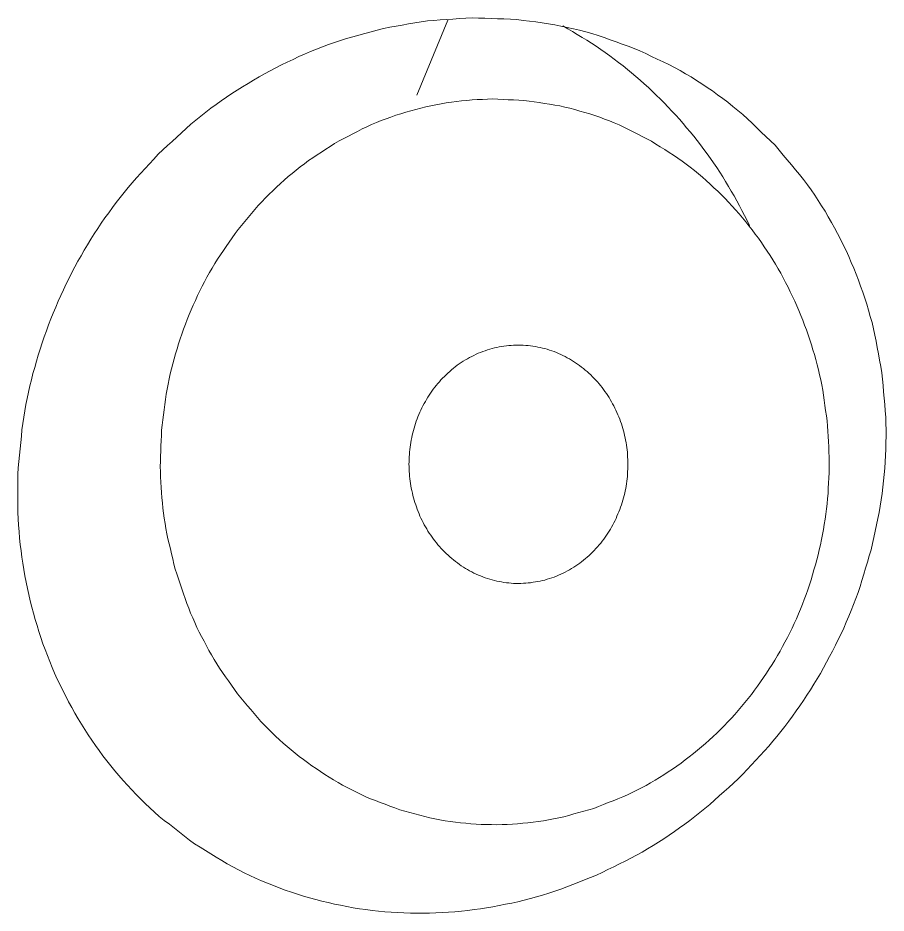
# Model space of a CAD drawing. Extents: x -5208 to -4788, y -2139 to -1842.
# Drawn here: x -4973.36 to -4969.679, y -2073.392 to -2069.593 of the extents above; entities that cross this region are included whole.
import ezdxf

# ---------------------------------------------------------------- set-up
doc = ezdxf.new("R2010")
doc.units = 0
doc.header["$LTSCALE"] = 7
doc.layers.add('Trimetric', color=7, linetype='CONTINUOUS')

msp = doc.modelspace()

# ---------------------------------------------------------------- linework, layer by layer
at = {"layer": 'Trimetric', "color": 0, "linetype": 'Continuous', "lineweight": 18}
for points in [[(-4971.6233, -2069.6054), (-4971.5963, -2069.6036), (-4971.5693, -2069.6017), (-4971.5423, -2069.5999), (-4971.5153, -2069.598), (-4971.4883, -2069.5962), (-4971.4613, -2069.5943), (-4971.4342, -2069.5932), (-4971.4072, -2069.594), (-4971.3801, -2069.5949), (-4971.3531, -2069.5958), (-4971.326, -2069.5967), (-4971.2989, -2069.5975), (-4971.2719, -2069.5984), (-4971.2449, -2069.6005), (-4971.218, -2069.6035), (-4971.1911, -2069.6064), (-4971.1642, -2069.6097), (-4971.1375, -2069.614), (-4971.1107, -2069.6183), (-4971.084, -2069.6227), (-4971.0575, -2069.6279), (-4971.031, -2069.6334), (-4971.0046, -2069.6395), (-4970.9783, -2069.6459), (-4970.9521, -2069.6527), (-4970.926, -2069.66), (-4970.9001, -2069.6678), (-4970.8746, -2069.6769), (-4970.8491, -2069.686), (-4970.8236, -2069.695), (-4970.7981, -2069.7041), (-4970.7726, -2069.7132), (-4970.7471, -2069.7223), (-4970.7222, -2069.733), (-4970.6978, -2069.7447), (-4970.6734, -2069.7564), (-4970.649, -2069.7681), (-4970.6246, -2069.7798), (-4970.6002, -2069.7915), (-4970.5758, -2069.8033), (-4970.5522, -2069.8165), (-4970.5287, -2069.83), (-4970.5055, -2069.8439), (-4970.4825, -2069.8583), (-4970.4596, -2069.8728), (-4970.4372, -2069.8879), (-4970.4149, -2069.9033), (-4970.3931, -2069.9193), (-4970.3713, -2069.9354), (-4970.3494, -2069.9514), (-4970.3285, -2069.9685), (-4970.3075, -2069.9857), (-4970.2866, -2070.0028), (-4970.2666, -2070.0211), (-4970.2471, -2070.0398), (-4970.2276, -2070.0586), (-4970.2081, -2070.0774), (-4970.1886, -2070.0961), (-4970.169, -2070.1149), (-4970.1496, -2070.1338), (-4970.1322, -2070.1545), (-4970.1148, -2070.1752), (-4970.0974, -2070.1959), (-4970.08, -2070.2167), (-4970.0626, -2070.2374), (-4970.0451, -2070.2581), (-4970.0283, -2070.2793), (-4970.0123, -2070.3011), (-4969.9967, -2070.3233), (-4969.9813, -2070.3455), (-4969.9664, -2070.3682), (-4969.9518, -2070.3909), (-4969.9375, -2070.4139), (-4969.9239, -2070.4373), (-4969.9106, -2070.4609), (-4969.8972, -2070.4845), (-4969.8843, -2070.5083), (-4969.8722, -2070.5325), (-4969.8602, -2070.5567), (-4969.8481, -2070.5809), (-4969.8372, -2070.6058), (-4969.8264, -2070.6306), (-4969.8156, -2070.6554), (-4969.8056, -2070.6805), (-4969.7961, -2070.7059), (-4969.7866, -2070.7312), (-4969.7773, -2070.7567), (-4969.7688, -2070.7824), (-4969.7606, -2070.8082), (-4969.7527, -2070.8341), (-4969.7454, -2070.8601), (-4969.7383, -2070.8863), (-4969.7317, -2070.9125), (-4969.7259, -2070.939), (-4969.721, -2070.9656), (-4969.7161, -2070.9922), (-4969.7112, -2071.0188), (-4969.7063, -2071.0455), (-4969.7014, -2071.0721), (-4969.6965, -2071.0987), (-4969.6934, -2071.1256), (-4969.6912, -2071.1526), (-4969.6889, -2071.1795), (-4969.6866, -2071.2065), (-4969.6844, -2071.2335), (-4969.6821, -2071.2605), (-4969.6799, -2071.2875), (-4969.6791, -2071.3145), (-4969.6786, -2071.3416), (-4969.6786, -2071.3687), (-4969.679, -2071.3957), (-4969.6797, -2071.4228), (-4969.6808, -2071.4498), (-4969.6822, -2071.4769), (-4969.6845, -2071.5039), (-4969.6868, -2071.5308), (-4969.6891, -2071.5578), (-4969.6921, -2071.5847), (-4969.6957, -2071.6115), (-4969.6993, -2071.6384), (-4969.7031, -2071.6652), (-4969.7086, -2071.6917), (-4969.714, -2071.7182), (-4969.7195, -2071.7447), (-4969.7249, -2071.7713), (-4969.7304, -2071.7978), (-4969.7358, -2071.8243), (-4969.7419, -2071.8507), (-4969.7498, -2071.8766), (-4969.7576, -2071.9025), (-4969.7655, -2071.9284), (-4969.7734, -2071.9543), (-4969.7813, -2071.9802), (-4969.7891, -2072.0061), (-4969.7975, -2072.0318), (-4969.8068, -2072.0572), (-4969.8165, -2072.0825), (-4969.8264, -2072.1077), (-4969.8368, -2072.1327), (-4969.8473, -2072.1577), (-4969.8583, -2072.1824), (-4969.8697, -2072.207), (-4969.8815, -2072.2313), (-4969.8934, -2072.2557), (-4969.9053, -2072.28), (-4969.9181, -2072.3038), (-4969.931, -2072.3276), (-4969.944, -2072.3514), (-4969.9574, -2072.3749), (-4969.9714, -2072.3981), (-4969.9853, -2072.4213), (-4969.9993, -2072.4445), (-4970.0143, -2072.467), (-4970.0293, -2072.4895), (-4970.0443, -2072.5121), (-4970.0597, -2072.5344), (-4970.0755, -2072.5564), (-4970.0916, -2072.5781), (-4970.1078, -2072.5998), (-4970.1245, -2072.6211), (-4970.1414, -2072.6423), (-4970.1586, -2072.6632), (-4970.1764, -2072.6836), (-4970.1947, -2072.7035), (-4970.213, -2072.7234), (-4970.2313, -2072.7434), (-4970.2497, -2072.7633), (-4970.268, -2072.7832), (-4970.2863, -2072.8031), (-4970.3056, -2072.8221), (-4970.3256, -2072.8403), (-4970.3457, -2072.8585), (-4970.3657, -2072.8767), (-4970.3858, -2072.8949), (-4970.4058, -2072.9131), (-4970.4258, -2072.9314), (-4970.4466, -2072.9487), (-4970.4679, -2072.9655), (-4970.4891, -2072.9823), (-4970.5105, -2072.9989), (-4970.5324, -2073.0147), (-4970.5544, -2073.0306), (-4970.5764, -2073.0464), (-4970.5987, -2073.0616), (-4970.6212, -2073.0767), (-4970.644, -2073.0913), (-4970.667, -2073.1057), (-4970.6901, -2073.1197), (-4970.7135, -2073.1334), (-4970.737, -2073.1468), (-4970.7611, -2073.1592), (-4970.7853, -2073.1713), (-4970.8095, -2073.1834), (-4970.8337, -2073.1954), (-4970.858, -2073.2075), (-4970.8822, -2073.2196), (-4970.9064, -2073.2317), (-4970.9317, -2073.2415), (-4970.9569, -2073.2512), (-4970.9822, -2073.261), (-4971.0074, -2073.2707), (-4971.0327, -2073.2805), (-4971.058, -2073.2902), (-4971.0833, -2073.2996), (-4971.1091, -2073.3079), (-4971.135, -2073.3158), (-4971.161, -2073.3234), (-4971.1871, -2073.3306), (-4971.2133, -2073.3374), (-4971.2396, -2073.3438), (-4971.266, -2073.3496), (-4971.2926, -2073.3549), (-4971.3191, -2073.3603), (-4971.3457, -2073.3656), (-4971.3725, -2073.3696), (-4971.3992, -2073.3736), (-4971.426, -2073.3776), (-4971.4529, -2073.3807), (-4971.4798, -2073.3834), (-4971.5068, -2073.3861), (-4971.5338, -2073.3883), (-4971.5608, -2073.3896), (-4971.5878, -2073.3909), (-4971.6149, -2073.3922), (-4971.642, -2073.3921), (-4971.669, -2073.392), (-4971.6961, -2073.392), (-4971.7232, -2073.3909), (-4971.7502, -2073.3895), (-4971.7772, -2073.388), (-4971.8042, -2073.3863), (-4971.8312, -2073.3837), (-4971.8581, -2073.3808), (-4971.885, -2073.3774), (-4971.9118, -2073.3735), (-4971.9385, -2073.3693), (-4971.9652, -2073.3646), (-4971.9917, -2073.3592), (-4972.0182, -2073.3536), (-4972.0446, -2073.3479), (-4972.071, -2073.3416), (-4972.0971, -2073.3345), (-4972.1232, -2073.3274), (-4972.1493, -2073.3201), (-4972.175, -2073.3117), (-4972.2007, -2073.3032), (-4972.2265, -2073.2948), (-4972.2518, -2073.2852), (-4972.277, -2073.2754), (-4972.3022, -2073.2656), (-4972.3272, -2073.2552), (-4972.3521, -2073.2444), (-4972.3766, -2073.2329), (-4972.401, -2073.2212), (-4972.4252, -2073.2091), (-4972.4492, -2073.1965), (-4972.473, -2073.1837), (-4972.496, -2073.1694), (-4972.519, -2073.155), (-4972.5419, -2073.1407), (-4972.5649, -2073.1263), (-4972.5878, -2073.112), (-4972.6108, -2073.0976), (-4972.633, -2073.0822), (-4972.6543, -2073.0654), (-4972.6756, -2073.0487), (-4972.6968, -2073.032), (-4972.7181, -2073.0153), (-4972.7394, -2072.9985), (-4972.7607, -2072.9818), (-4972.7807, -2072.9635), (-4972.8006, -2072.9452), (-4972.8205, -2072.9268), (-4972.8397, -2072.9078), (-4972.8586, -2072.8884), (-4972.8775, -2072.869), (-4972.8962, -2072.8494), (-4972.9143, -2072.8293), (-4972.932, -2072.8088), (-4972.9496, -2072.7882), (-4972.9666, -2072.7672), (-4972.9834, -2072.7459), (-4972.9999, -2072.7245), (-4973.0157, -2072.7025), (-4973.0314, -2072.6804), (-4973.047, -2072.6583), (-4973.0621, -2072.6358), (-4973.0766, -2072.613), (-4973.091, -2072.5901), (-4973.1054, -2072.5671), (-4973.1186, -2072.5435), (-4973.1319, -2072.5199), (-4973.1452, -2072.4963), (-4973.1575, -2072.4722), (-4973.1695, -2072.448), (-4973.1816, -2072.4237), (-4973.1932, -2072.3993), (-4973.2044, -2072.3746), (-4973.215, -2072.3497), (-4973.2255, -2072.3247), (-4973.2353, -2072.2995), (-4973.245, -2072.2742), (-4973.2542, -2072.2488), (-4973.2628, -2072.2231), (-4973.271, -2072.1973), (-4973.2793, -2072.1715), (-4973.2872, -2072.1456), (-4973.2942, -2072.1195), (-4973.3012, -2072.0933), (-4973.3082, -2072.0672), (-4973.314, -2072.0407), (-4973.3197, -2072.0143), (-4973.3254, -2071.9878), (-4973.3304, -2071.9612), (-4973.3349, -2071.9345), (-4973.3393, -2071.9078), (-4973.3436, -2071.8811), (-4973.3471, -2071.8542), (-4973.3503, -2071.8273), (-4973.3531, -2071.8004), (-4973.3555, -2071.7734), (-4973.3576, -2071.7464), (-4973.3592, -2071.7194), (-4973.3602, -2071.6924), (-4973.3602, -2071.6653), (-4973.3601, -2071.6382), (-4973.36, -2071.6111), (-4973.36, -2071.5841), (-4973.3599, -2071.557), (-4973.3599, -2071.5299), (-4973.3587, -2071.5029), (-4973.3561, -2071.476), (-4973.3535, -2071.449), (-4973.3509, -2071.4221), (-4973.3483, -2071.3951), (-4973.3457, -2071.3682), (-4973.3432, -2071.3412), (-4973.3395, -2071.3144), (-4973.3351, -2071.2877), (-4973.3307, -2071.261), (-4973.3261, -2071.2343), (-4973.3204, -2071.2078), (-4973.3148, -2071.1813), (-4973.3091, -2071.1549), (-4973.3029, -2071.1285), (-4973.2963, -2071.1023), (-4973.2892, -2071.0761), (-4973.2819, -2071.0501), (-4973.2741, -2071.0241), (-4973.2661, -2070.9983), (-4973.2578, -2070.9725), (-4973.2488, -2070.947), (-4973.2395, -2070.9215), (-4973.2303, -2070.8961), (-4973.2208, -2070.8707), (-4973.2104, -2070.8457), (-4973.2, -2070.8207), (-4973.1896, -2070.7957), (-4973.1784, -2070.7711), (-4973.1669, -2070.7466), (-4973.1554, -2070.7221), (-4973.1436, -2070.6977), (-4973.131, -2070.6738), (-4973.1183, -2070.6498), (-4973.1057, -2070.6259), (-4973.0925, -2070.6023), (-4973.079, -2070.5788), (-4973.0651, -2070.5556), (-4973.0509, -2070.5325), (-4973.0365, -2070.5096), (-4973.0217, -2070.4869), (-4973.0067, -2070.4644), (-4972.9911, -2070.4423), (-4972.9753, -2070.4203), (-4972.9595, -2070.3982), (-4972.9434, -2070.3765), (-4972.9267, -2070.3552), (-4972.9099, -2070.334), (-4972.8931, -2070.3127), (-4972.8752, -2070.2924), (-4972.857, -2070.2724), (-4972.8388, -2070.2523), (-4972.8207, -2070.2322), (-4972.8025, -2070.2122), (-4972.7843, -2070.1921), (-4972.7661, -2070.172), (-4972.7463, -2070.1536), (-4972.7264, -2070.1353), (-4972.7064, -2070.117), (-4972.6865, -2070.0987), (-4972.6665, -2070.0804), (-4972.6466, -2070.0621), (-4972.6266, -2070.0438), (-4972.6056, -2070.0267), (-4972.5846, -2070.0097), (-4972.5632, -2069.9931), (-4972.5416, -2069.9767), (-4972.5198, -2069.9606), (-4972.4978, -2069.9449), (-4972.4756, -2069.9294), (-4972.4529, -2069.9146), (-4972.4303, -2069.8998), (-4972.4076, -2069.885), (-4972.3845, -2069.8709), (-4972.3612, -2069.8571), (-4972.3378, -2069.8434), (-4972.3144, -2069.83), (-4972.2904, -2069.8173), (-4972.2664, -2069.8047), (-4972.2425, -2069.7921), (-4972.2181, -2069.7804), (-4972.1935, -2069.769), (-4972.169, -2069.7575), (-4972.1443, -2069.7464), (-4972.1194, -2069.7358), (-4972.0943, -2069.7257), (-4972.0691, -2069.7157), (-4972.0437, -2069.7064), (-4972.0182, -2069.6972), (-4971.9926, -2069.6885), (-4971.9667, -2069.6807), (-4971.9406, -2069.6735), (-4971.9145, -2069.6663), (-4971.8884, -2069.6592), (-4971.8623, -2069.652), (-4971.8362, -2069.6449), (-4971.81, -2069.6377), (-4971.7835, -2069.6326), (-4971.7568, -2069.6281), (-4971.7301, -2069.6236), (-4971.7034, -2069.619), (-4971.6767, -2069.6145), (-4971.65, -2069.61)], [(-4971.3466, -2069.9373), (-4971.3246, -2069.9384), (-4971.3026, -2069.9394), (-4971.2806, -2069.9404), (-4971.2586, -2069.9414), (-4971.2366, -2069.9424), (-4971.2145, -2069.9435), (-4971.1927, -2069.946), (-4971.1709, -2069.9494), (-4971.1491, -2069.9527), (-4971.1274, -2069.9561), (-4971.1056, -2069.9594), (-4971.0838, -2069.9628), (-4971.0622, -2069.9667), (-4971.0407, -2069.9718), (-4971.0193, -2069.9768), (-4970.9979, -2069.9821), (-4970.9768, -2069.9883), (-4970.9556, -2069.9945), (-4970.9345, -2070.0007), (-4970.9136, -2070.0077), (-4970.8928, -2070.0149), (-4970.8721, -2070.0225), (-4970.8515, -2070.0304), (-4970.8311, -2070.0386), (-4970.8108, -2070.0473), (-4970.7909, -2070.0567), (-4970.7713, -2070.0666), (-4970.7516, -2070.0765), (-4970.7319, -2070.0865), (-4970.7123, -2070.0964), (-4970.6926, -2070.1063), (-4970.6732, -2070.1167), (-4970.6546, -2070.1285), (-4970.6361, -2070.1404), (-4970.6175, -2070.1523), (-4970.599, -2070.1642), (-4970.5804, -2070.1761), (-4970.5619, -2070.188), (-4970.5439, -2070.2008), (-4970.5262, -2070.2138), (-4970.5088, -2070.2273), (-4970.4915, -2070.241), (-4970.4744, -2070.2549), (-4970.4576, -2070.2692), (-4970.441, -2070.2836), (-4970.4249, -2070.2986), (-4970.4087, -2070.3136), (-4970.3925, -2070.3285), (-4970.377, -2070.3442), (-4970.3616, -2070.3599), (-4970.3462, -2070.3757), (-4970.3313, -2070.3919), (-4970.3167, -2070.4083), (-4970.302, -2070.4248), (-4970.2877, -2070.4415), (-4970.2739, -2070.4587), (-4970.2601, -2070.4758), (-4970.2463, -2070.493), (-4970.2333, -2070.5108), (-4970.2203, -2070.5286), (-4970.2074, -2070.5464), (-4970.195, -2070.5647), (-4970.1829, -2070.5831), (-4970.1708, -2070.6015), (-4970.1589, -2070.6201), (-4970.1475, -2070.6389), (-4970.1364, -2070.6579), (-4970.1254, -2070.677), (-4970.1149, -2070.6963), (-4970.1045, -2070.7158), (-4970.0944, -2070.7354), (-4970.0848, -2070.7552), (-4970.0754, -2070.7751), (-4970.066, -2070.795), (-4970.0569, -2070.8151), (-4970.0484, -2070.8354), (-4970.04, -2070.8558), (-4970.0315, -2070.8761), (-4970.0239, -2070.8968), (-4970.0164, -2070.9175), (-4970.0089, -2070.9382), (-4970.0019, -2070.9591), (-4969.9954, -2070.9801), (-4969.9888, -2071.0012), (-4969.9824, -2071.0222), (-4969.9765, -2071.0435), (-4969.9709, -2071.0648), (-4969.9656, -2071.0862), (-4969.9606, -2071.1076), (-4969.9558, -2071.1291), (-4969.9514, -2071.1507), (-4969.9474, -2071.1724), (-4969.9443, -2071.1942), (-4969.9412, -2071.216), (-4969.9381, -2071.2378), (-4969.935, -2071.2596), (-4969.9319, -2071.2814), (-4969.9288, -2071.3032), (-4969.9265, -2071.3251), (-4969.9254, -2071.3471), (-4969.9243, -2071.3691), (-4969.9231, -2071.3911), (-4969.922, -2071.4131), (-4969.9209, -2071.4351), (-4969.9198, -2071.4571), (-4969.9195, -2071.4791), (-4969.9199, -2071.5012), (-4969.9203, -2071.5232), (-4969.9208, -2071.5452), (-4969.9221, -2071.5672), (-4969.9235, -2071.5892), (-4969.9249, -2071.6112), (-4969.9268, -2071.6331), (-4969.9289, -2071.6551), (-4969.9315, -2071.6769), (-4969.9342, -2071.6988), (-4969.9373, -2071.7206), (-4969.9407, -2071.7424), (-4969.9443, -2071.7641), (-4969.9485, -2071.7857), (-4969.9529, -2071.8073), (-4969.9572, -2071.8289), (-4969.962, -2071.8504), (-4969.9673, -2071.8718), (-4969.9726, -2071.8932), (-4969.978, -2071.9146), (-4969.9843, -2071.9357), (-4969.9906, -2071.9568), (-4969.9968, -2071.9779), (-4970.0037, -2071.9988), (-4970.011, -2072.0196), (-4970.0182, -2072.0404), (-4970.0256, -2072.0612), (-4970.0336, -2072.0817), (-4970.0418, -2072.1021), (-4970.0502, -2072.1225), (-4970.0591, -2072.1427), (-4970.068, -2072.1628), (-4970.0774, -2072.1827), (-4970.0871, -2072.2025), (-4970.0972, -2072.2221), (-4970.1073, -2072.2417), (-4970.1174, -2072.2613), (-4970.1284, -2072.2803), (-4970.1394, -2072.2994), (-4970.1504, -2072.3185), (-4970.162, -2072.3372), (-4970.1739, -2072.3558), (-4970.1858, -2072.3743), (-4970.198, -2072.3927), (-4970.2107, -2072.4106), (-4970.2235, -2072.4286), (-4970.2363, -2072.4465), (-4970.2499, -2072.4639), (-4970.2635, -2072.4812), (-4970.2771, -2072.4985), (-4970.2912, -2072.5154), (-4970.3057, -2072.5321), (-4970.3201, -2072.5487), (-4970.3348, -2072.5651), (-4970.35, -2072.581), (-4970.3653, -2072.5969), (-4970.3805, -2072.6128), (-4970.3965, -2072.6279), (-4970.4125, -2072.6431), (-4970.4285, -2072.6582), (-4970.4451, -2072.6727), (-4970.4618, -2072.6871), (-4970.4785, -2072.7014), (-4970.4956, -2072.7153), (-4970.5131, -2072.7288), (-4970.5305, -2072.7423), (-4970.5481, -2072.7555), (-4970.5661, -2072.7681), (-4970.5842, -2072.7807), (-4970.6023, -2072.7933), (-4970.621, -2072.805), (-4970.6397, -2072.8166), (-4970.6584, -2072.8283), (-4970.6774, -2072.8394), (-4970.6966, -2072.8502), (-4970.716, -2072.8606), (-4970.7355, -2072.8708), (-4970.7552, -2072.8807), (-4970.7751, -2072.8902), (-4970.7952, -2072.8991), (-4970.8157, -2072.9072), (-4970.8362, -2072.9153), (-4970.8567, -2072.9235), (-4970.8772, -2072.9316), (-4970.8976, -2072.9397), (-4970.9181, -2072.9478), (-4970.9393, -2072.9537), (-4970.9606, -2072.9596), (-4970.9818, -2072.9656), (-4971.003, -2072.9715), (-4971.0242, -2072.9774), (-4971.0454, -2072.9834), (-4971.0669, -2072.9884), (-4971.0884, -2072.9928), (-4971.1101, -2072.9968), (-4971.1318, -2073.0005), (-4971.1536, -2073.0039), (-4971.1755, -2073.0067), (-4971.1973, -2073.0092), (-4971.2193, -2073.0111), (-4971.2412, -2073.0131), (-4971.2632, -2073.0148), (-4971.2852, -2073.0156), (-4971.3072, -2073.0163), (-4971.3292, -2073.017), (-4971.3513, -2073.0166), (-4971.3733, -2073.0162), (-4971.3953, -2073.0158), (-4971.4173, -2073.0144), (-4971.4393, -2073.0128), (-4971.4612, -2073.0111), (-4971.4832, -2073.009), (-4971.505, -2073.0065), (-4971.5269, -2073.0034), (-4971.5486, -2073), (-4971.5704, -2072.9964), (-4971.592, -2072.9922), (-4971.6135, -2072.9876), (-4971.6348, -2072.982), (-4971.6561, -2072.9763), (-4971.6774, -2072.9707), (-4971.6987, -2072.965), (-4971.72, -2072.9594), (-4971.7413, -2072.9538), (-4971.7619, -2072.946), (-4971.7825, -2072.9382), (-4971.8031, -2072.9303), (-4971.8237, -2072.9225), (-4971.8443, -2072.9146), (-4971.8648, -2072.9068), (-4971.8851, -2072.8982), (-4971.9052, -2072.889), (-4971.9249, -2072.8794), (-4971.9446, -2072.8695), (-4971.9642, -2072.8593), (-4971.9835, -2072.8487), (-4972.0027, -2072.8379), (-4972.0215, -2072.8265), (-4972.0404, -2072.8151), (-4972.0592, -2072.8037), (-4972.0775, -2072.7914), (-4972.0957, -2072.779), (-4972.114, -2072.7667), (-4972.1317, -2072.7537), (-4972.1493, -2072.7404), (-4972.1669, -2072.7271), (-4972.1842, -2072.7135), (-4972.2011, -2072.6993), (-4972.218, -2072.6852), (-4972.2348, -2072.6709), (-4972.2511, -2072.6562), (-4972.2673, -2072.6412), (-4972.2832, -2072.626), (-4972.2989, -2072.6105), (-4972.3144, -2072.5948), (-4972.3296, -2072.5789), (-4972.3442, -2072.5624), (-4972.3584, -2072.5456), (-4972.3726, -2072.5288), (-4972.3869, -2072.5119), (-4972.4011, -2072.4951), (-4972.4153, -2072.4783), (-4972.4295, -2072.4615), (-4972.4421, -2072.4434), (-4972.4546, -2072.4253), (-4972.4671, -2072.4071), (-4972.4797, -2072.389), (-4972.4922, -2072.3709), (-4972.5047, -2072.3528), (-4972.5168, -2072.3344), (-4972.528, -2072.3154), (-4972.5392, -2072.2964), (-4972.5504, -2072.2775), (-4972.5607, -2072.258), (-4972.571, -2072.2385), (-4972.5813, -2072.219), (-4972.5912, -2072.1994), (-4972.6008, -2072.1795), (-4972.61, -2072.1595), (-4972.619, -2072.1394), (-4972.6277, -2072.1191), (-4972.6361, -2072.0988), (-4972.6443, -2072.0783), (-4972.6515, -2072.0575), (-4972.6585, -2072.0366), (-4972.6655, -2072.0158), (-4972.6725, -2071.9949), (-4972.6795, -2071.974), (-4972.6865, -2071.9531), (-4972.6935, -2071.9322), (-4972.6985, -2071.9108), (-4972.7036, -2071.8893), (-4972.7087, -2071.8679), (-4972.7137, -2071.8464), (-4972.7188, -2071.825), (-4972.7238, -2071.8035), (-4972.7286, -2071.782), (-4972.7325, -2071.7604), (-4972.736, -2071.7386), (-4972.7394, -2071.7168), (-4972.7423, -2071.695), (-4972.7451, -2071.6732), (-4972.7475, -2071.6513), (-4972.7496, -2071.6293), (-4972.7512, -2071.6074), (-4972.7528, -2071.5854), (-4972.7544, -2071.5634), (-4972.7551, -2071.5414), (-4972.7557, -2071.5194), (-4972.7563, -2071.4974), (-4972.7561, -2071.4753), (-4972.7553, -2071.4533), (-4972.7544, -2071.4313), (-4972.7535, -2071.4093), (-4972.7526, -2071.3873), (-4972.7517, -2071.3653), (-4972.7508, -2071.3433), (-4972.7486, -2071.3214), (-4972.7457, -2071.2995), (-4972.7429, -2071.2777), (-4972.74, -2071.2558), (-4972.7371, -2071.234), (-4972.7342, -2071.2122), (-4972.7314, -2071.1903), (-4972.7275, -2071.1686), (-4972.7233, -2071.147), (-4972.7188, -2071.1254), (-4972.714, -2071.1039), (-4972.7089, -2071.0825), (-4972.7035, -2071.0611), (-4972.6979, -2071.0398), (-4972.6916, -2071.0187), (-4972.6853, -2070.9976), (-4972.679, -2070.9765), (-4972.6722, -2070.9556), (-4972.6649, -2070.9348), (-4972.6576, -2070.914), (-4972.6502, -2070.8932), (-4972.642, -2070.8728), (-4972.6338, -2070.8524), (-4972.6256, -2070.8319), (-4972.6166, -2070.8118), (-4972.6074, -2070.7918), (-4972.5983, -2070.7717), (-4972.5888, -2070.7518), (-4972.579, -2070.7321), (-4972.5688, -2070.7126), (-4972.5584, -2070.6931), (-4972.5477, -2070.6739), (-4972.5367, -2070.6548), (-4972.5255, -2070.6358), (-4972.5136, -2070.6173), (-4972.5013, -2070.5991), (-4972.4889, -2070.5808), (-4972.4766, -2070.5626), (-4972.4643, -2070.5443), (-4972.452, -2070.526), (-4972.4396, -2070.5078), (-4972.4256, -2070.4908), (-4972.4116, -2070.4738), (-4972.3976, -2070.4568), (-4972.3836, -2070.4398), (-4972.3696, -2070.4228), (-4972.3555, -2070.4058), (-4972.3411, -2070.3892), (-4972.3258, -2070.3733), (-4972.3106, -2070.3574), (-4972.2953, -2070.3415), (-4972.2793, -2070.3264), (-4972.2633, -2070.3112), (-4972.2473, -2070.2961), (-4972.2309, -2070.2814), (-4972.2143, -2070.2669), (-4972.1974, -2070.2528), (-4972.1803, -2070.2389), (-4972.1631, -2070.2252), (-4972.1455, -2070.2119), (-4972.1277, -2070.1989), (-4972.1093, -2070.1867), (-4972.0909, -2070.1746), (-4972.0725, -2070.1625), (-4972.0542, -2070.1504), (-4972.0358, -2070.1382), (-4972.0174, -2070.1261), (-4971.9981, -2070.1155), (-4971.9785, -2070.1053), (-4971.959, -2070.0952), (-4971.9395, -2070.085), (-4971.9199, -2070.0748), (-4971.9004, -2070.0646), (-4971.8806, -2070.0549), (-4971.8605, -2070.046), (-4971.8402, -2070.0375), (-4971.8197, -2070.0292), (-4971.7992, -2070.0214), (-4971.7785, -2070.0139), (-4971.7577, -2070.0065), (-4971.7366, -2070), (-4971.7156, -2069.9936), (-4971.6945, -2069.9871), (-4971.6732, -2069.9815), (-4971.6518, -2069.9761), (-4971.6305, -2069.9708), (-4971.6089, -2069.9661), (-4971.5873, -2069.9619), (-4971.5657, -2069.9577), (-4971.544, -2069.954), (-4971.5222, -2069.951), (-4971.5003, -2069.9479), (-4971.4785, -2069.9452), (-4971.4565, -2069.9432), (-4971.4346, -2069.9413), (-4971.4126, -2069.9396), (-4971.3906, -2069.9388), (-4971.3686, -2069.9381)], [(-4971.2376, -2070.9814), (-4971.2479, -2070.9819), (-4971.2582, -2070.9825), (-4971.2684, -2070.983), (-4971.2787, -2070.9835), (-4971.2889, -2070.9847), (-4971.2991, -2070.9863), (-4971.3093, -2070.9879), (-4971.3195, -2070.9896), (-4971.3296, -2070.9913), (-4971.3396, -2070.9937), (-4971.3496, -2070.9962), (-4971.3595, -2070.9991), (-4971.3694, -2071.002), (-4971.3791, -2071.0054), (-4971.3888, -2071.0088), (-4971.3984, -2071.0125), (-4971.4079, -2071.0165), (-4971.4174, -2071.0206), (-4971.4265, -2071.0253), (-4971.4357, -2071.03), (-4971.4448, -2071.0348), (-4971.454, -2071.0395), (-4971.4628, -2071.0448), (-4971.4714, -2071.0505), (-4971.48, -2071.0561), (-4971.4886, -2071.0617), (-4971.4972, -2071.0675), (-4971.5054, -2071.0737), (-4971.5135, -2071.08), (-4971.5214, -2071.0866), (-4971.5293, -2071.0933), (-4971.5369, -2071.1002), (-4971.5444, -2071.1072), (-4971.5518, -2071.1144), (-4971.559, -2071.1218), (-4971.5661, -2071.1292), (-4971.5727, -2071.1371), (-4971.5793, -2071.1451), (-4971.5859, -2071.153), (-4971.5925, -2071.1609), (-4971.5988, -2071.169), (-4971.6046, -2071.1776), (-4971.6103, -2071.1861), (-4971.6161, -2071.1946), (-4971.6219, -2071.2031), (-4971.6274, -2071.2119), (-4971.6325, -2071.2208), (-4971.6375, -2071.2298), (-4971.6424, -2071.2389), (-4971.647, -2071.2481), (-4971.6513, -2071.2574), (-4971.6556, -2071.2668), (-4971.6597, -2071.2762), (-4971.6636, -2071.2858), (-4971.6674, -2071.2953), (-4971.6708, -2071.3051), (-4971.6742, -2071.3148), (-4971.6773, -2071.3246), (-4971.6802, -2071.3345), (-4971.683, -2071.3444), (-4971.6855, -2071.3544), (-4971.688, -2071.3644), (-4971.6901, -2071.3744), (-4971.6922, -2071.3845), (-4971.6938, -2071.3947), (-4971.6952, -2071.4049), (-4971.6966, -2071.4151), (-4971.6979, -2071.4253), (-4971.6993, -2071.4355), (-4971.7, -2071.4458), (-4971.7004, -2071.4561), (-4971.7009, -2071.4664), (-4971.7013, -2071.4767), (-4971.7018, -2071.487), (-4971.7015, -2071.4973), (-4971.7013, -2071.5075), (-4971.7008, -2071.5178), (-4971.7, -2071.5281), (-4971.6992, -2071.5384), (-4971.6981, -2071.5486), (-4971.6969, -2071.5588), (-4971.6954, -2071.569), (-4971.6937, -2071.5792), (-4971.6919, -2071.5893), (-4971.6895, -2071.5994), (-4971.6872, -2071.6094), (-4971.6849, -2071.6194), (-4971.6826, -2071.6295), (-4971.6798, -2071.6393), (-4971.6766, -2071.6491), (-4971.6733, -2071.6589), (-4971.6701, -2071.6687), (-4971.6669, -2071.6785), (-4971.6631, -2071.6881), (-4971.6593, -2071.6976), (-4971.6552, -2071.7071), (-4971.6509, -2071.7164), (-4971.6465, -2071.7258), (-4971.6418, -2071.7349), (-4971.637, -2071.744), (-4971.632, -2071.753), (-4971.6268, -2071.7619), (-4971.6214, -2071.7707), (-4971.6156, -2071.7792), (-4971.6098, -2071.7877), (-4971.604, -2071.7962), (-4971.5983, -2071.8048), (-4971.5919, -2071.8129), (-4971.5853, -2071.8208), (-4971.5788, -2071.8287), (-4971.5722, -2071.8367), (-4971.5656, -2071.8446), (-4971.5583, -2071.8518), (-4971.551, -2071.8591), (-4971.5436, -2071.8663), (-4971.5363, -2071.8736), (-4971.5287, -2071.8805), (-4971.5207, -2071.887), (-4971.5127, -2071.8934), (-4971.5047, -2071.8999), (-4971.4967, -2071.9064), (-4971.4883, -2071.9124), (-4971.4799, -2071.9182), (-4971.4712, -2071.9239), (-4971.4625, -2071.9293), (-4971.4536, -2071.9346), (-4971.4446, -2071.9395), (-4971.4356, -2071.9445), (-4971.4263, -2071.949), (-4971.4171, -2071.9535), (-4971.4075, -2071.9574), (-4971.3979, -2071.9612), (-4971.3884, -2071.9649), (-4971.3788, -2071.9687), (-4971.3691, -2071.9721), (-4971.3591, -2071.9748), (-4971.3492, -2071.9776), (-4971.3393, -2071.9803), (-4971.3293, -2071.9831), (-4971.3192, -2071.9851), (-4971.3091, -2071.987), (-4971.299, -2071.9886), (-4971.2888, -2071.99), (-4971.2785, -2071.9912), (-4971.2683, -2071.992), (-4971.258, -2071.9928), (-4971.2477, -2071.993), (-4971.2374, -2071.9933), (-4971.2271, -2071.9928), (-4971.2168, -2071.9923), (-4971.2065, -2071.9918), (-4971.1963, -2071.9912), (-4971.186, -2071.9901), (-4971.1759, -2071.9884), (-4971.1657, -2071.9868), (-4971.1555, -2071.9852), (-4971.1454, -2071.9834), (-4971.1354, -2071.981), (-4971.1254, -2071.9786), (-4971.1155, -2071.9757), (-4971.1056, -2071.9727), (-4971.0959, -2071.9694), (-4971.0862, -2071.9659), (-4971.0766, -2071.9622), (-4971.0671, -2071.9583), (-4971.0576, -2071.9542), (-4971.0483, -2071.9497), (-4971.039, -2071.9452), (-4971.03, -2071.9403), (-4971.021, -2071.9354), (-4971.0121, -2071.9302), (-4971.0033, -2071.9247), (-4970.9947, -2071.9191), (-4970.9862, -2071.9133), (-4970.9778, -2071.9073), (-4970.9698, -2071.9008), (-4970.9618, -2071.8944), (-4970.9538, -2071.8879), (-4970.9458, -2071.8814), (-4970.9382, -2071.8745), (-4970.9308, -2071.8673), (-4970.9235, -2071.86), (-4970.9162, -2071.8528), (-4970.9089, -2071.8455), (-4970.9021, -2071.8378), (-4970.8953, -2071.83), (-4970.8888, -2071.8221), (-4970.8824, -2071.814), (-4970.8762, -2071.8058), (-4970.8702, -2071.7974), (-4970.8642, -2071.789), (-4970.8586, -2071.7804), (-4970.853, -2071.7717), (-4970.8479, -2071.7628), (-4970.8429, -2071.7538), (-4970.8379, -2071.7448), (-4970.833, -2071.7357), (-4970.828, -2071.7267), (-4970.8239, -2071.7173), (-4970.8198, -2071.7078), (-4970.8157, -2071.6984), (-4970.8116, -2071.6889), (-4970.8076, -2071.6794), (-4970.8042, -2071.6697), (-4970.8008, -2071.66), (-4970.7977, -2071.6502), (-4970.7948, -2071.6403), (-4970.792, -2071.6304), (-4970.7895, -2071.6204), (-4970.7869, -2071.6104), (-4970.7849, -2071.6003), (-4970.7828, -2071.5902), (-4970.7812, -2071.5801), (-4970.7798, -2071.5699), (-4970.7784, -2071.5597), (-4970.777, -2071.5494), (-4970.7756, -2071.5392), (-4970.775, -2071.529), (-4970.7746, -2071.5187), (-4970.7741, -2071.5084), (-4970.7737, -2071.4981), (-4970.7732, -2071.4878), (-4970.7737, -2071.4775), (-4970.7742, -2071.4672), (-4970.7747, -2071.4569), (-4970.7751, -2071.4467), (-4970.7758, -2071.4364), (-4970.7772, -2071.4262), (-4970.7786, -2071.416), (-4970.78, -2071.4058), (-4970.7814, -2071.3956), (-4970.7831, -2071.3854), (-4970.7851, -2071.3753), (-4970.7872, -2071.3652), (-4970.7897, -2071.3552), (-4970.7923, -2071.3453), (-4970.7951, -2071.3354), (-4970.7981, -2071.3255), (-4970.8012, -2071.3157), (-4970.8046, -2071.306), (-4970.808, -2071.2963), (-4970.812, -2071.2868), (-4970.8161, -2071.2773), (-4970.8202, -2071.2679), (-4970.8243, -2071.2584), (-4970.8285, -2071.249), (-4970.8335, -2071.24), (-4970.8384, -2071.231), (-4970.8434, -2071.2219), (-4970.8483, -2071.2129), (-4970.8535, -2071.204), (-4970.8591, -2071.1954), (-4970.8647, -2071.1867), (-4970.8707, -2071.1783), (-4970.8767, -2071.1699), (-4970.8829, -2071.1618), (-4970.8893, -2071.1537), (-4970.8958, -2071.1457), (-4970.9026, -2071.1379), (-4970.9094, -2071.1302), (-4970.9167, -2071.123), (-4970.924, -2071.1157), (-4970.9313, -2071.1085), (-4970.9386, -2071.1012), (-4970.9463, -2071.0943), (-4970.9543, -2071.0878), (-4970.9623, -2071.0813), (-4970.9703, -2071.0748), (-4970.9783, -2071.0683), (-4970.9867, -2071.0624), (-4970.9951, -2071.0565), (-4971.0038, -2071.0509), (-4971.0125, -2071.0455), (-4971.0214, -2071.0402), (-4971.0304, -2071.0352), (-4971.0394, -2071.0303), (-4971.0487, -2071.0258), (-4971.0579, -2071.0212), (-4971.0674, -2071.0171), (-4971.0769, -2071.0131), (-4971.0865, -2071.0094), (-4971.0961, -2071.0059), (-4971.1059, -2071.0026), (-4971.1157, -2070.9996), (-4971.1256, -2070.9967), (-4971.1356, -2070.9942), (-4971.1456, -2070.9917), (-4971.1557, -2070.9899), (-4971.1659, -2070.9883), (-4971.1761, -2070.9866), (-4971.1862, -2070.9849), (-4971.1964, -2070.9837), (-4971.2067, -2070.9831), (-4971.217, -2070.9826), (-4971.2273, -2070.982)]]:
    msp.add_lwpolyline(points, close=True, dxfattribs=at)
for points in [[(-4971.6688, -2069.9213), (-4971.5373, -2069.6026)], [(-4971.0488, -2069.6271), (-4971.0286, -2069.6393), (-4971.0084, -2069.6514), (-4970.9882, -2069.6636), (-4970.9681, -2069.6757), (-4970.9479, -2069.6879), (-4970.9279, -2069.7003), (-4970.9083, -2069.7135), (-4970.8888, -2069.7267), (-4970.8696, -2069.7403), (-4970.8504, -2069.754), (-4970.8315, -2069.768), (-4970.8127, -2069.7822), (-4970.7942, -2069.7967), (-4970.7758, -2069.8115), (-4970.7578, -2069.8266), (-4970.74, -2069.8421), (-4970.7221, -2069.8575), (-4970.7043, -2069.8729), (-4970.6868, -2069.8886), (-4970.6698, -2069.9049), (-4970.6529, -2069.9213), (-4970.6359, -2069.9377), (-4970.619, -2069.954), (-4970.6029, -2069.9713), (-4970.5869, -2069.9885), (-4970.5708, -2070.0058), (-4970.5548, -2070.023), (-4970.5394, -2070.0409), (-4970.5244, -2070.059), (-4970.5093, -2070.0771), (-4970.4942, -2070.0952), (-4970.4794, -2070.1135), (-4970.4651, -2070.1322), (-4970.4509, -2070.151), (-4970.4371, -2070.1701), (-4970.4233, -2070.1892), (-4970.41, -2070.2086), (-4970.3966, -2070.2281), (-4970.3838, -2070.2478), (-4970.3711, -2070.2676), (-4970.3589, -2070.2878), (-4970.3469, -2070.3081), (-4970.335, -2070.3284), (-4970.323, -2070.3487), (-4970.3115, -2070.3692), (-4970.3007, -2070.3901), (-4970.2898, -2070.4111), (-4970.279, -2070.432), (-4970.2682, -2070.4529), (-4970.2581, -2070.4742)]]:
    msp.add_lwpolyline(points, dxfattribs=at)

doc.saveas('drawing.dxf')
